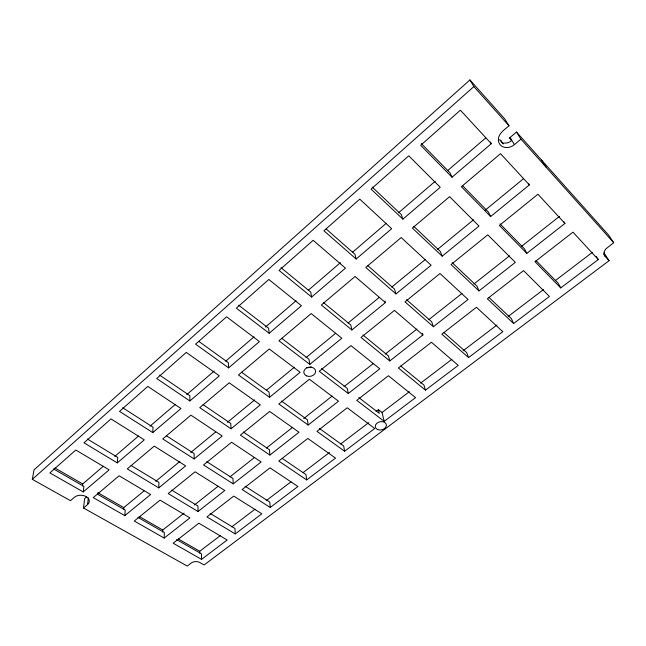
<?xml version="1.0" encoding="UTF-8"?>
<svg xmlns="http://www.w3.org/2000/svg" width="646" height="646" viewBox="0 0 646 646"><rect width="100%" height="100%" fill="white"/><g stroke="black" fill="none" stroke-linecap="round" stroke-linejoin="round"><path stroke-width="0.97" d="M189.859 400.956L219.325 375.81L186.274 352.409L156.703 378.54L189.859 400.956L189.867 395.667L159.602 375.092M164.181 538.078L189.916 517.866L160.079 500.133L134.271 521.023L164.181 538.078L164.35 532.554L137.986 517.422M162.687 531.957L162.752 530.003L184.126 513.102M158.755 487.875L185.668 465.871L154.241 446.111L127.262 468.907L158.755 487.875L158.964 482.4L131.114 465.516M152.779 432.594L180.977 408.53L147.789 386.413L119.518 411.389L152.779 432.594L153.037 427.208L122.7 407.755M124.807 515.629L150.631 494.513L119.114 475.779L93.242 497.63L124.807 515.629L125.219 510.09L97.36 494.101M123.636 509.557L123.79 507.595L144.042 490.928M117.281 462.891L144.276 439.845L110.999 418.923L83.956 442.817L117.281 462.891L117.758 457.425L87.363 438.997M603.978 252.828L609.065 260.693L204.128 564.951L199.767 562.48A6.024 3.949 -2.7 0 0 191.24 562.997L187.219 566.049L83.512 507.998L87.565 504.583L88.341 497.945M83.512 507.998L84.666 498.51L86.669 496.806M83.245 491.929L109.134 469.844L75.792 450.028L49.895 472.912L83.245 491.929L83.932 486.398L53.529 468.939M82.446 485.921L82.696 483.967L103.344 466.234M87.565 504.583A8.293 5.669 3.3 0 0 86.128 496.564A8.293 5.669 3.3 0 0 74.492 497.21L70.438 500.674L32.3 479.324L34.052 469.844L469.908 79.951L504.679 118.848L509.008 125.8C504.51 129.709 497.678 133.803 498.413 140.739A10.716 8.907 -36.3 0 0 514.418 144.631L520.942 139.132L516.509 132.075L509.637 137.824L511.43 140.763L509.589 142.007L507.062 143L502.354 143.154L500.222 140.166A10.57 8.834 -36.8 0 1 498.696 139.641M32.3 479.324L473.865 86.572L469.908 79.951M114.818 456.383L138.527 436.026M149.993 426.174L175.236 404.501M186.71 394.649L214.238 371.014M225.712 361.162L254.007 336.865M265.482 327.013L296.07 300.745M308.312 290.24L340.434 262.656M352.668 252.15L386.316 223.258M398.558 212.752L435.267 181.227M447.5 170.722L485.744 137.889M228.611 367.881L259.434 341.572L226.576 316.798L195.601 344.165L228.611 367.881L228.353 362.697L199.041 341.532M269.156 333.279L301.44 305.728L268.825 279.468L236.347 308.166L269.156 333.279L268.615 328.225L238.64 305.178M311.622 297.039L345.473 268.155L313.157 240.296L279.072 270.416L311.622 297.039L310.758 292.121L281.01 267.686M356.156 259.038L391.678 228.716L359.749 199.13L323.929 230.784L356.156 259.038L354.945 254.282L326.238 229.031M402.902 219.139L440.233 187.283L408.757 155.823L371.07 189.125L402.902 219.139L401.303 214.577L372.185 187.041M491.307 143.695L460.396 110.2L420.683 145.293L452.03 177.214L491.307 143.695L490.362 142.023M155.726 481.318L179.871 461.446M190.78 452.475L215.707 431.956M227.392 422.347L254.653 399.914M266.338 390.297L294.382 367.219M306.067 357.601L335.67 333.247M348.129 322.992L379.291 297.354M391.751 287.099L425.246 259.53M437.713 249.275L473.542 219.793M485.227 210.176L523.397 178.772M194.131 458.951L222.2 436.01L190.901 415.152L162.735 438.941L194.131 458.951L194.123 453.549L166.353 435.743M231.034 428.791L260.322 404.84L229.201 382.803L199.775 407.658L231.034 428.791L230.775 423.469L203.086 404.646M269.552 397.298L300.156 372.282L269.253 348.977L238.479 374.971L269.552 397.298L269.035 392.074L241.507 372.193M309.797 364.392L341.807 338.229L311.178 313.568L278.959 340.781L309.797 364.392L308.998 359.281L281.624 338.229M385.404 302.586L355.106 276.464L321.345 304.985L351.9 329.977L385.404 302.586L384.943 300.963M395.974 293.946L431.092 265.24L401.198 237.542L365.765 267.46L395.974 293.946L394.512 289.093L367.671 265.482M442.179 256.179L479.017 226.06L449.608 196.659L412.39 228.086L442.179 256.179L440.346 251.488L413.828 226.415M529.357 184.909L500.513 153.659L461.365 186.718L490.653 216.547L529.357 184.909L528.493 183.456M194.422 504.962L218.17 486.188M230.049 476.796L254.597 457.392M266.467 448.001L292.598 427.345M303.685 418.584L332.189 396.046M344.068 386.655L373.364 363.496M385.234 354.113L416.912 329.072M428.782 319.681L462.043 293.389M473.914 284.006L509.549 255.832M521.427 246.449L559.428 216.402M198.007 511.519L224.8 490.484L195.084 471.798L168.194 493.56L198.007 511.519L197.975 506.044L171.699 490.12M233.222 483.87L261.129 461.963L231.567 442.26L203.538 464.95L233.222 483.87L232.964 478.46L206.801 461.68M269.907 455.067L299.001 432.231L269.64 411.437L240.393 435.113L269.907 455.067L269.414 449.729L243.348 432.012M308.158 425.036L338.512 401.206L309.402 379.25L278.846 403.976L308.158 425.036L307.407 419.779L281.519 401.085M348.291 393.527L379.783 368.801L350.964 345.602L319.237 371.28L348.291 393.527L347.249 388.367L321.546 368.591M422.92 334.935L394.456 310.387L361.033 337.446L389.772 360.961L422.92 334.935L422.387 333.279M433.369 326.731L468.059 299.494L440.015 273.508L404.994 301.86L433.369 326.731L431.698 321.797L406.544 299.671M479.001 290.91L515.346 262.373L487.787 234.829L451.061 264.561L479.001 290.91L476.966 286.113L452.192 262.696M564.927 223.443L537.948 194.22L499.39 225.438L526.813 253.369L564.927 223.443L564.006 221.949M376.077 411.445L378.419 409.653L382.069 412.471L384.184 421.337L415.572 397.621L388.407 375.746L356.77 400.358L384.184 421.337M199.751 553.218L199.735 551.272L220.552 535.421M231.769 526.886L254.992 509.209M266.2 500.674L291.031 481.779M303.039 472.63L329.468 452.515M340.676 443.98L368.704 422.645M382.069 412.471L409.378 391.686M420.619 383.126L451.942 359.281M463.182 350.721L496.919 325.043M508.16 316.483L543.496 289.586M555.544 280.412L592.487 252.287M516.509 132.075L608.492 234.95L613.7 242.702L605.98 248.807A7.825 5.814 -30.6 0 0 604.058 253.684L605.213 256.478L609.065 260.693M201.536 559.371L227.166 540.008L198.871 523.187L173.16 543.197L201.536 559.371L201.487 553.864L176.56 539.563M235.217 533.927L261.856 513.788L233.707 496.088L206.954 516.905L235.217 533.927L234.958 528.46L210.144 513.417M270.23 507.457L297.951 486.511L269.988 467.865L242.121 489.547L270.23 507.457L269.753 502.047L245.02 486.188M306.672 479.921L335.54 458.103L307.795 438.456L278.757 461.05L306.672 479.921L305.962 474.568L282.213 458.426M344.625 451.239L374.712 428.5L347.233 407.779L316.936 431.342L344.625 451.239L343.656 445.958L319.294 428.363M425.456 390.152L458.232 365.378L431.431 342.275L398.372 367.994L425.456 390.152L423.921 385.048L400.795 366.064M468.552 357.577L502.806 331.697L476.441 307.262L441.848 334.168L468.552 357.577L466.695 352.579L443.826 332.472M513.602 323.533L549.431 296.449L523.567 270.593L487.35 298.775L513.602 323.533L511.39 318.656L488.901 297.402M598.261 259.555L572.978 232.164L535.001 261.703L560.736 287.914L598.261 259.555L596.315 256.478M55.031 468.051L82.696 483.967M97.788 492.648L123.79 507.595M139.173 516.445L162.752 530.003M178.336 538.966L199.735 551.272M358.788 397.565L379.283 413.327L378.419 409.653M323.662 302.724L350.778 324.986L351.9 329.977M362.995 335.016L388.432 355.906L389.772 360.961M421.313 143.573L450.012 172.862L452.03 177.214M462.334 185.434L488.416 212.041L490.653 216.547M500.02 223.879L524.382 248.734L526.813 253.369M536.035 260.621L558.136 283.174L560.736 287.914M500.618 140.206L503.291 143.921M509.637 137.824L511.624 140.02M473.865 86.572L509.008 125.8M520.942 139.132L613.7 242.702M603.695 254.128L605.213 256.478M541.582 160.119L546.25 167.387M510.09 137.525L514.418 144.631M311.154 366.904A5.887 4.619 -8.9 0 1 306.713 367.558M306.608 375.924A5.959 4.643 -8.9 0 0 315.628 371.523A5.959 4.643 -8.9 0 0 306.866 367.84A5.959 4.643 -8.9 0 0 306.608 375.924M377.692 429.598A5.644 4.142 -12.6 0 0 386.397 425.553A5.644 4.142 -12.6 0 0 378.386 422.282A5.644 4.142 -12.6 0 0 377.692 429.598"/></g></svg>
